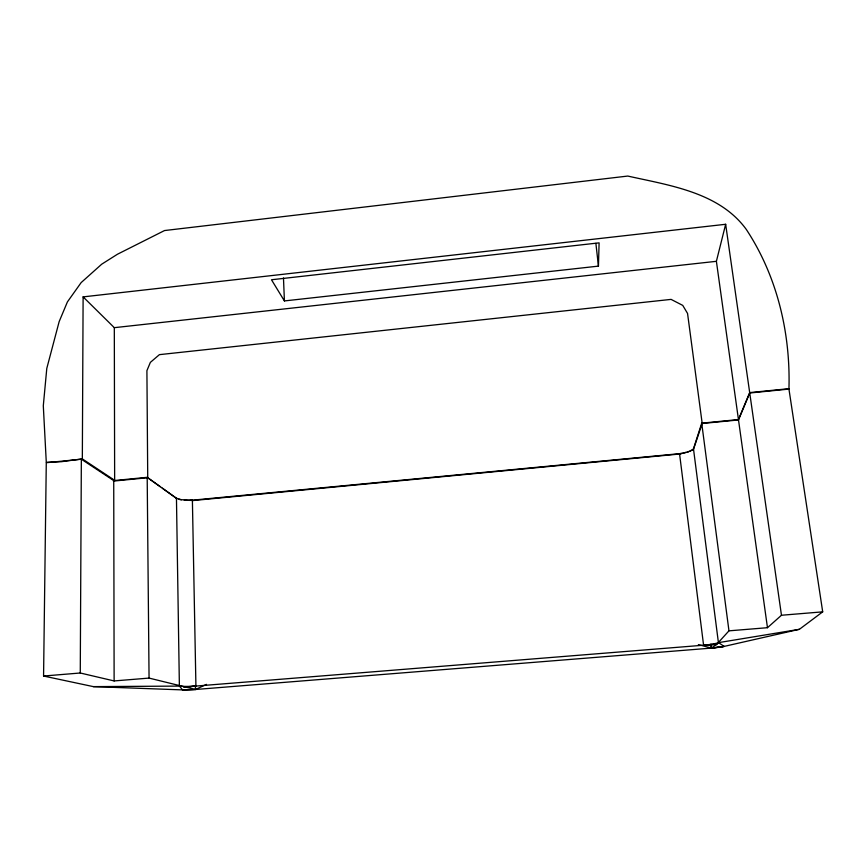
<?xml version="1.0" encoding="UTF-8"?>
<svg xmlns="http://www.w3.org/2000/svg" width="866" height="866" viewBox="0 0 866 866"><rect width="100%" height="100%" fill="white"/><g stroke="black" fill="none" stroke-linecap="round" stroke-linejoin="round"><path stroke-width="1.3" d="M206.53 684.378L195.489 689.498L149.06 678.089L114.128 680.936L80.267 673.001L81.35 459.218L46.277 462.715L43.571 676.032L93.322 686.619L182.51 689.899A13.737 1.31 -3 0 0 195.478 689.498L711.419 648.104A14.365 1.418 -5.2 0 0 724.106 646.415L799.415 629.301L822.7 611.851L788.883 388.682L749.685 392.601L738.449 419.566L701.709 423.171L693.482 448.837L718.401 642.496L724.106 646.404L711.419 648.104L698.364 644.585M83.114 296.886L114.312 327.673L114.648 480.316L82.335 458.904L83.114 296.886L725.654 224.283L781.468 615.25L767.471 627.698L728.966 630.838L716.55 644.52L711.397 648.093L710.889 644.087L711.419 648.104M598.449 266.122L599.099 242.859L271.48 279.761L284.416 300.935L598.449 266.122L595.884 243.378M767.471 627.698L716.388 261.315L725.654 224.283M701.785 424.719L693.525 449.194L688.383 451.684L679.583 454.022L192.988 500.548L181.232 499.66L176.35 498.199L147.729 477.74L113.381 481.095M799.437 629.301L718.055 642.713A15.512 1.58 -5.2 0 1 703.582 645.202L679.539 453.665A14.874 3.648 -6.9 0 0 681.25 453.427M82.335 458.904L61.259 461.719L46.288 462.325L43.3 405.775L46.796 368.396L59.169 321.589L67.407 301.92L81.155 282.587L101.733 264.173L117.462 254.236L164.518 230.551L627.796 176.058C669.461 185.432 719.137 192.187 746.254 229.371C777.235 276.319 790.636 333.215 788.937 389.083L749.74 393.002L738.503 419.945L702.196 423.496L687.55 313.438L682.744 305.395L671.085 299.387L159.409 354.649L150.37 362.378L146.906 370.67L147.729 477.74M711.397 648.093L724.106 646.415M184.642 687.333L195.922 686.078L192.393 500.18A14.289 3.388 -1.4 0 1 184.242 500.137M114.312 327.673L716.388 261.315M81.35 459.218L113.727 480.598L147.198 477.328L160.199 486.67M189.762 500.429L682.094 453.427M43.571 676.032L80.267 673.001M781.468 615.25L822.7 611.851M183.624 687.063L716.929 644.131M703.582 645.202L716.572 644.52M93.322 686.619L180.052 686.088A14.874 1.461 -2.9 0 0 195.922 686.078M162.375 488.218L176.458 498.34A14.289 3.388 -1.4 0 0 177.108 498.697M701.709 423.171L728.966 630.838M283.474 277.964L284.416 300.935M195.402 685.471L195.489 689.498L182.52 689.899L179.381 685.959L176.458 498.34M147.198 477.328L149.06 678.089M113.727 480.598L114.128 680.936M693.482 448.837A14.874 3.648 -6.9 0 1 691.977 450.244M691.111 450.721A14.874 3.648 -6.9 0 1 690.061 451.175M688.871 451.63A14.874 3.648 -6.9 0 1 687.539 452.052M686.099 452.453A14.874 3.648 -6.9 0 1 682.928 453.145M181.362 499.812A14.289 3.388 -1.4 0 1 178.937 499.314"/></g></svg>
